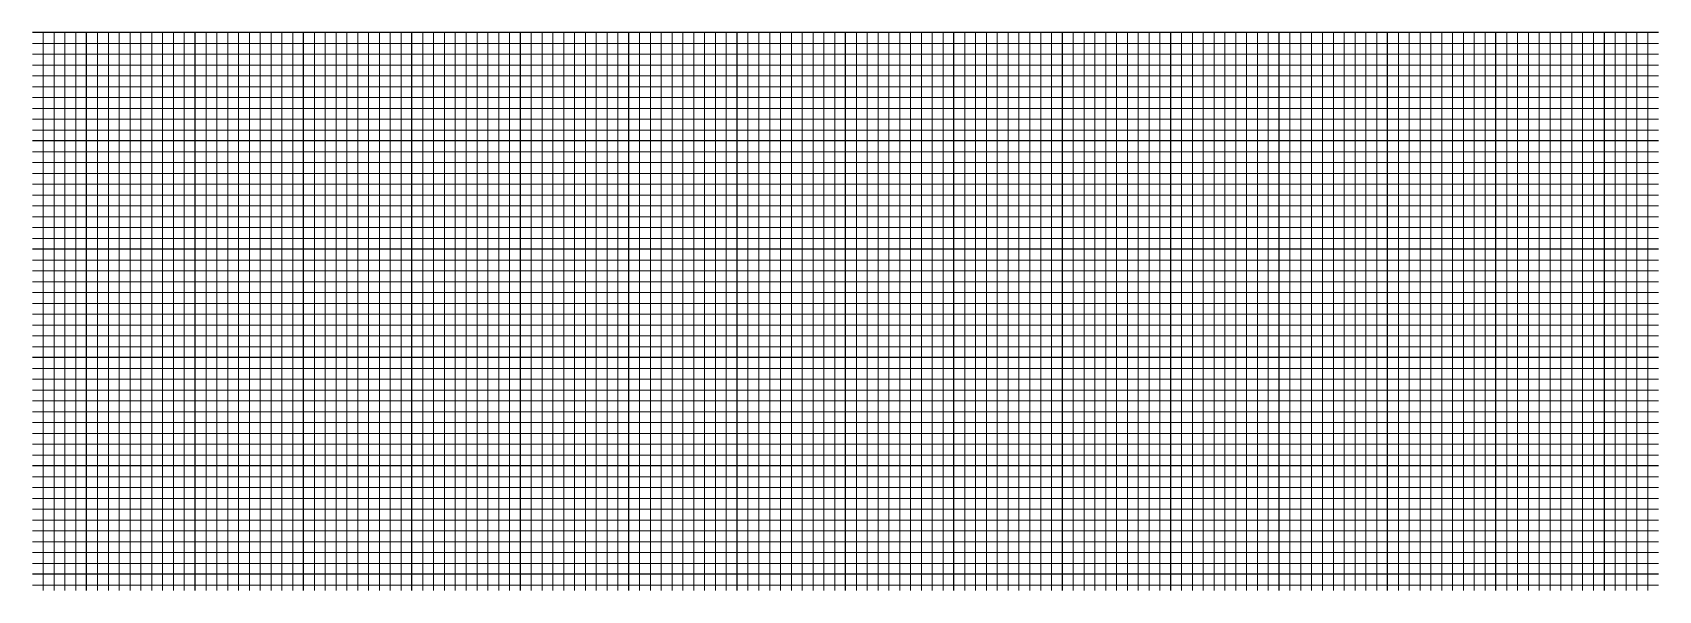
# Model space of a CAD drawing. Header units: feet. Extents: x 0.2 to 15.2, y 0 to 5.2.
import ezdxf

# ---------------------------------------------------------------- set-up
doc = ezdxf.new("R2010")
doc.units = ezdxf.units.FT
doc.header["$MEASUREMENT"] = 0
for name, color, linetype, lineweight in [('3.Grid.Fine.h', 31, 'Continuous', 9), ('3.Grid.Fine.v', 31, 'Continuous', 9), ('3.Grid.Wide.h', 11, 'Continuous', 25), ('3.Grid.Wide.v', 11, 'Continuous', 25)]:
    doc.layers.add(name, color=color, linetype=linetype, lineweight=lineweight)

msp = doc.modelspace()

# ---------------------------------------------------------------- linework, layer by layer
at = {"layer": '3.Grid.Fine.h'}
for p, q in [((15.246, 5.05), (0.246, 5.05)), ((15.246, 4.95), (0.246, 4.95)), ((15.246, 4.85), (0.246, 4.85)), ((15.246, 4.75), (0.246, 4.75)), ((15.246, 4.65), (0.246, 4.65)), ((15.246, 4.55), (0.246, 4.55)), ((15.246, 4.45), (0.246, 4.45)), ((15.246, 4.35), (0.246, 4.35)), ((15.246, 4.25), (0.246, 4.25)), ((15.246, 4.05), (0.246, 4.05)), ((15.246, 3.95), (0.246, 3.95)), ((15.246, 3.85), (0.246, 3.85)), ((15.246, 3.75), (0.246, 3.75)), ((15.246, 3.65), (0.246, 3.65)), ((15.246, 3.55), (0.246, 3.55)), ((15.246, 3.45), (0.246, 3.45)), ((15.246, 3.35), (0.246, 3.35)), ((15.246, 3.25), (0.246, 3.25)), ((15.246, 3.05), (0.246, 3.05)), ((15.246, 2.95), (0.246, 2.95)), ((15.246, 2.85), (0.246, 2.85)), ((15.246, 2.75), (0.246, 2.75)), ((15.246, 2.65), (0.246, 2.65)), ((15.246, 2.55), (0.246, 2.55)), ((15.246, 2.45), (0.246, 2.45)), ((15.246, 2.35), (0.246, 2.35)), ((15.246, 2.25), (0.246, 2.25)), ((15.246, 2.05), (0.246, 2.05)), ((15.246, 1.95), (0.246, 1.95)), ((15.246, 1.85), (0.246, 1.85)), ((15.246, 1.75), (0.246, 1.75)), ((15.246, 1.65), (0.246, 1.65)), ((15.246, 1.55), (0.246, 1.55)), ((15.246, 1.45), (0.246, 1.45)), ((15.246, 1.35), (0.246, 1.35)), ((15.246, 1.25), (0.246, 1.25)), ((15.246, 1.05), (0.246, 1.05)), ((15.246, 0.95), (0.246, 0.95)), ((15.246, 0.85), (0.246, 0.85)), ((15.246, 0.75), (0.246, 0.75)), ((15.246, 0.65), (0.246, 0.65)), ((15.246, 0.55), (0.246, 0.55)), ((15.246, 0.45), (0.246, 0.45)), ((15.246, 0.35), (0.246, 0.35)), ((15.246, 0.25), (0.246, 0.25)), ((15.246, 0.05), (0.246, 0.05))]:
    msp.add_line(p, q, dxfattribs=at)
at = {"layer": '3.Grid.Fine.v'}
for p, q in [((0.346, 0), (0.346, 5.15)), ((0.446, 0), (0.446, 5.15)), ((0.546, 0), (0.546, 5.15)), ((0.646, 0), (0.646, 5.15)), ((0.847, 0), (0.847, 5.15)), ((0.947, 0), (0.947, 5.15)), ((1.047, 0), (1.047, 5.15)), ((1.147, 0), (1.147, 5.15)), ((1.247, 0), (1.247, 5.15)), ((1.347, 0), (1.347, 5.15)), ((1.446, 0), (1.446, 5.15)), ((1.547, 0), (1.547, 5.15)), ((1.647, 0), (1.647, 5.15)), ((1.847, 0), (1.847, 5.15)), ((1.947, 0), (1.947, 5.15)), ((2.047, 0), (2.047, 5.15)), ((2.147, 0), (2.147, 5.15)), ((2.247, 0), (2.247, 5.15)), ((2.347, 0), (2.347, 5.15)), ((2.447, 0), (2.447, 5.15)), ((2.547, 0), (2.547, 5.15)), ((2.647, 0), (2.647, 5.15)), ((2.847, 0), (2.847, 5.15)), ((2.947, 0), (2.947, 5.15)), ((3.047, 0), (3.047, 5.15)), ((3.147, 0), (3.147, 5.15)), ((3.247, 0), (3.247, 5.15)), ((3.347, 0), (3.347, 5.15)), ((3.447, 0), (3.447, 5.15)), ((3.547, 0), (3.547, 5.15)), ((3.647, 0), (3.647, 5.15)), ((3.847, 0), (3.847, 5.15)), ((3.947, 0), (3.947, 5.15)), ((4.047, 0), (4.047, 5.15)), ((4.147, 0), (4.147, 5.15)), ((4.247, 0), (4.247, 5.15)), ((4.347, 0), (4.347, 5.15)), ((4.447, 0), (4.447, 5.15)), ((4.547, 0), (4.547, 5.15)), ((4.647, 0), (4.647, 5.15)), ((4.847, 0), (4.847, 5.15)), ((4.947, 0), (4.947, 5.15)), ((5.047, 0), (5.047, 5.15)), ((5.147, 0), (5.147, 5.15)), ((5.247, 0), (5.247, 5.15)), ((5.347, 0), (5.347, 5.15)), ((5.447, 0), (5.447, 5.15)), ((5.547, 0), (5.547, 5.15)), ((5.647, 0), (5.647, 5.15)), ((5.847, 0), (5.847, 5.15)), ((5.947, 0), (5.947, 5.15)), ((6.047, 0), (6.047, 5.15)), ((6.147, 0), (6.147, 5.15)), ((6.247, 0), (6.247, 5.15)), ((6.347, 0), (6.347, 5.15)), ((6.447, 0), (6.447, 5.15)), ((6.547, 0), (6.547, 5.15)), ((6.647, 0), (6.647, 5.15)), ((6.847, 0), (6.847, 5.15)), ((6.947, 0), (6.947, 5.15)), ((7.047, 0), (7.047, 5.15)), ((7.147, 0), (7.147, 5.15)), ((7.247, 0), (7.247, 5.15)), ((7.347, 0), (7.347, 5.15)), ((7.447, 0), (7.447, 5.15)), ((7.547, 0), (7.547, 5.15)), ((7.647, 0), (7.647, 5.15)), ((7.847, 0), (7.847, 5.15)), ((7.947, 0), (7.947, 5.15)), ((8.047, 0), (8.047, 5.15)), ((8.147, 0), (8.147, 5.15)), ((8.247, 0), (8.247, 5.15)), ((8.347, 0), (8.347, 5.15)), ((8.447, 0), (8.447, 5.15)), ((8.547, 0), (8.547, 5.15)), ((8.647, 0), (8.647, 5.15)), ((8.847, 0), (8.847, 5.15)), ((8.947, 0), (8.947, 5.15)), ((9.047, 0), (9.047, 5.15)), ((9.147, 0), (9.147, 5.15)), ((9.247, 0), (9.247, 5.15)), ((9.347, 0), (9.347, 5.15)), ((9.447, 0), (9.447, 5.15)), ((9.547, 0), (9.547, 5.15)), ((9.647, 0), (9.647, 5.15)), ((9.847, 0), (9.847, 5.15)), ((9.947, 0), (9.947, 5.15)), ((10.047, 0), (10.047, 5.15)), ((10.147, 0), (10.147, 5.15)), ((10.247, 0), (10.247, 5.15)), ((10.347, 0), (10.347, 5.15)), ((10.447, 0), (10.447, 5.15)), ((10.547, 0), (10.547, 5.15)), ((10.647, 0), (10.647, 5.15)), ((10.847, 0), (10.847, 5.15)), ((10.947, 0), (10.947, 5.15)), ((11.047, 0), (11.047, 5.15)), ((11.147, 0), (11.147, 5.15)), ((11.247, 0), (11.247, 5.15)), ((11.347, 0), (11.347, 5.15)), ((11.447, 0), (11.447, 5.15)), ((11.547, 0), (11.547, 5.15)), ((11.647, 0), (11.647, 5.15)), ((11.847, 0), (11.847, 5.15)), ((11.947, 0), (11.947, 5.15)), ((12.047, 0), (12.047, 5.15)), ((12.147, 0), (12.147, 5.15)), ((12.247, 0), (12.247, 5.15)), ((12.347, 0), (12.347, 5.15)), ((12.447, 0), (12.447, 5.15)), ((12.547, 0), (12.547, 5.15)), ((12.647, 0), (12.647, 5.15)), ((12.847, 0), (12.847, 5.15)), ((12.947, 0), (12.947, 5.15)), ((13.047, 0), (13.047, 5.15)), ((13.147, 0), (13.147, 5.15)), ((13.247, 0), (13.247, 5.15)), ((13.347, 0), (13.347, 5.15)), ((13.447, 0), (13.447, 5.15)), ((13.547, 0), (13.547, 5.15)), ((13.647, 0), (13.647, 5.15)), ((13.847, 0), (13.847, 5.15)), ((13.947, 0), (13.947, 5.15)), ((14.047, 0), (14.047, 5.15)), ((14.147, 0), (14.147, 5.15)), ((14.247, 0), (14.247, 5.15)), ((14.347, 0), (14.347, 5.15)), ((14.447, 0), (14.447, 5.15)), ((14.547, 0), (14.547, 5.15)), ((14.647, 0), (14.647, 5.15)), ((14.847, 0), (14.847, 5.15)), ((14.947, 0), (14.947, 5.15)), ((15.047, 0), (15.047, 5.15)), ((15.147, 0), (15.147, 5.15))]:
    msp.add_line(p, q, dxfattribs=at)
at = {"layer": '3.Grid.Wide.h'}
for p, q in [((15.246, 5.15), (0.246, 5.15)), ((15.246, 4.15), (0.246, 4.15)), ((15.246, 3.15), (0.246, 3.15)), ((15.246, 2.15), (0.246, 2.15)), ((15.246, 1.15), (0.246, 1.15)), ((15.246, 0.15), (0.246, 0.15))]:
    msp.add_line(p, q, dxfattribs=at)
at = {"layer": '3.Grid.Wide.v'}
for p, q in [((0.746, 0), (0.746, 5.15)), ((1.747, 0), (1.747, 5.15)), ((2.747, 0), (2.747, 5.15)), ((3.747, 0), (3.747, 5.15)), ((4.747, 0), (4.747, 5.15)), ((5.747, 0), (5.747, 5.15)), ((6.747, 0), (6.747, 5.15)), ((7.747, 0), (7.747, 5.15)), ((8.747, 0), (8.747, 5.15)), ((9.747, 0), (9.747, 5.15)), ((10.747, 0), (10.747, 5.15)), ((11.747, 0), (11.747, 5.15)), ((12.747, 0), (12.747, 5.15)), ((13.747, 0), (13.747, 5.15)), ((14.747, 0), (14.747, 5.15))]:
    msp.add_line(p, q, dxfattribs=at)

doc.saveas('drawing.dxf')
